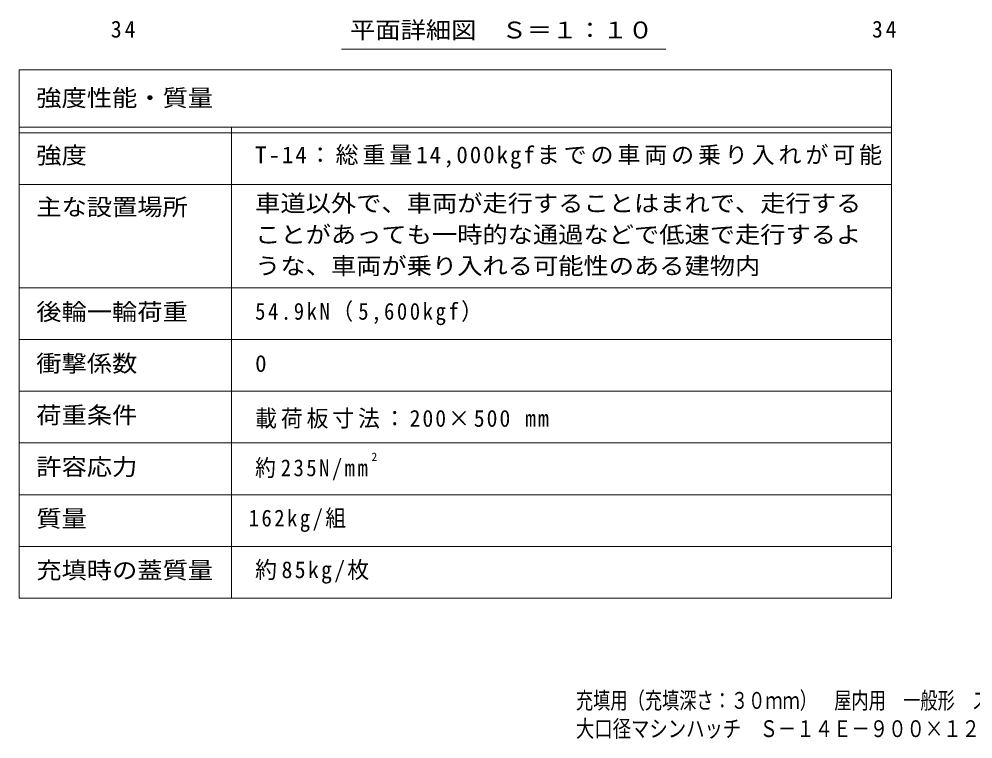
# Model space of a CAD drawing. Units: millimetres at full size, sheet at 1:10; details may follow other scales. Extents: x -1840 to 1949, y -1353 to 1361.
# Drawn here: x -1763 to -101, y -1353 to -100 of the extents above; entities that cross this region are included whole.
import ezdxf
from ezdxf.enums import TextEntityAlignment as Align

# ---------------------------------------------------------------- set-up
doc = ezdxf.new("R2010")
doc.units = ezdxf.units.MM
doc.header["$LTSCALE"] = 10
for name, color, linetype, lineweight in [('0-5_寸法', 4, 'Continuous', 9), ('0-F', 7, 'Continuous', 9), ('F-5_F-5ﾚｲﾔ', 7, 'Continuous', 9), ('F-F_F-Fﾚｲﾔ', 2, 'Continuous', 9)]:
    doc.layers.add(name, color=color, linetype=linetype, lineweight=lineweight)
doc.styles.add('ＭＳ ゴシック', font='')
doc.styles.get('ＭＳ ゴシック').set_extended_font_data('MS Gothic')

msp = doc.modelspace()

# ---------------------------------------------------------------- linework, layer by layer
at = {"layer": '0-5_寸法', "color": 7}
msp.add_line((-1201.32, -152.14), (-636.27, -152.14), dxfattribs=at)
at = {"layer": 'F-5_F-5ﾚｲﾔ'}
for p, q in [((-243, -188), (-243, -1108)), ((-1763, -388), (-243, -388)), ((-1763, -568), (-243, -568))]:
    msp.add_line(p, q, dxfattribs=at)
at = {"layer": 'F-F_F-Fﾚｲﾔ', "color": 7}
for p, q in [((-1763, -188), (-243, -188)), ((-1763, -188), (-1763, -1108)), ((-1763, -288), (-243, -288)), ((-1763, -298), (-243, -298)), ((-1393, -288), (-1393, -1108)), ((-1763, -388), (-243, -388)), ((-1763, -568), (-243, -568)), ((-1763, -658), (-243, -658)), ((-1763, -748), (-243, -748)), ((-243, -838), (-1763, -838)), ((-243, -928), (-1763, -928)), ((-243, -1018), (-1763, -1018)), ((-243, -1108), (-1763, -1108))]:
    msp.add_line(p, q, dxfattribs=at)

# ---------------------------------------------------------------- texts
at = {"layer": '0-5_寸法', "color": 2, "style": 'ＭＳ ゴシック', "width": 1.1}
msp.add_text('平面詳細図\u3000Ｓ＝１：１０', height=29.33, dxfattribs=at).set_placement((-1186.3, -142.34), align=Align.BOTTOM_LEFT)
at = {"layer": '0-F', "color": 2, "char_height": 29.33, "attachment_point": 7, "style": 'ＭＳ ゴシック'}
for insert in [(-1603.15, -132.51), (-276.95, -132.51)]:
    msp.add_mtext('\\T1.27;\\W0.95;34', dxfattribs=dict(at, insert=insert))
at = {"layer": 'F-5_F-5ﾚｲﾔ', "color": 6, "style": 'ＭＳ ゴシック'}
msp.add_text('2', height=14.66, dxfattribs=at).set_placement((-1148.94, -873.78), align=Align.BOTTOM_LEFT)
at = {"layer": 'F-5_F-5ﾚｲﾔ', "color": 2, "style": 'ＭＳ ゴシック'}
for s, width, p in [('充填用（充填深さ：３０ｍｍ）\u3000屋内用\u3000一般形\u3000スチール製\u3000ステンレス目地', 0.75, (-792.72, -1309.74)), ('大口径マシンハッチ\u3000Ｓ－１４Ｅ－９００×１２００', 0.8, (-792.72, -1358.94))]:
    msp.add_text(s, height=29.33, dxfattribs=dict(at, width=width)).set_placement(p, align=Align.BOTTOM_LEFT)
at = {"layer": 'F-F_F-Fﾚｲﾔ', "style": 'ＭＳ ゴシック', "width": 1.1}
for s, p in [('強度性能・質量', (-1733, -260.57)), ('強度', (-1733, -360.5)), ('主な設置場所', (-1733, -450.5)), ('車道以外で、車両が走行することはまれで、走行する', (-1351.67, -444.07)), ('ことがあっても一時的な通過などで低速で走行するよ', (-1351.67, -498.55)), ('うな、車両が乗り入れる可能性のある建物内', (-1351.67, -553.04)), ('後輪一輪荷重', (-1733, -633)), ('衝撃係数', (-1733, -723)), ('荷重条件', (-1733, -813)), ('許容応力', (-1733, -903)), ('質量', (-1733, -993)), ('充填時の蓋質量', (-1733, -1083))]:
    msp.add_text(s, height=29.33, dxfattribs=at).set_placement(p, align=Align.BOTTOM_LEFT)
at = {"layer": 'F-F_F-Fﾚｲﾔ', "style": 'ＭＳ ゴシック'}
msp.add_text('0', height=29.33, dxfattribs=at).set_placement((-1351.67, -723), align=Align.BOTTOM_LEFT)
at = {"layer": 'F-F_F-Fﾚｲﾔ', "char_height": 29.33, "attachment_point": 7, "style": 'ＭＳ ゴシック'}
for s, insert in [('\\T1.17;T-14：総重量14,000kgfまでの車両の乗り入れが可能', (-1351.67, -360.5)), ('\\T1.25;\\W0.9;54.9kN（5,600kgf）', (-1351.67, -633)), ('\\T1.18;\\W0.95;載荷板寸法：200×500\\~mm', (-1351.67, -813)), ('\\T1.24;\\W0.9;約235N/mm', (-1351.67, -903)), ('\\T1.24;\\W0.9;162kg/組', (-1362.92, -993)), ('\\T1.21;\\W0.95;約85kg/枚', (-1351.67, -1083))]:
    msp.add_mtext(s, dxfattribs=dict(at, insert=insert))

doc.saveas('drawing.dxf')
